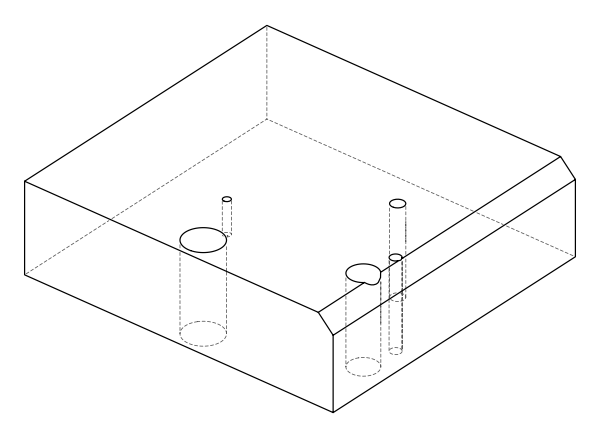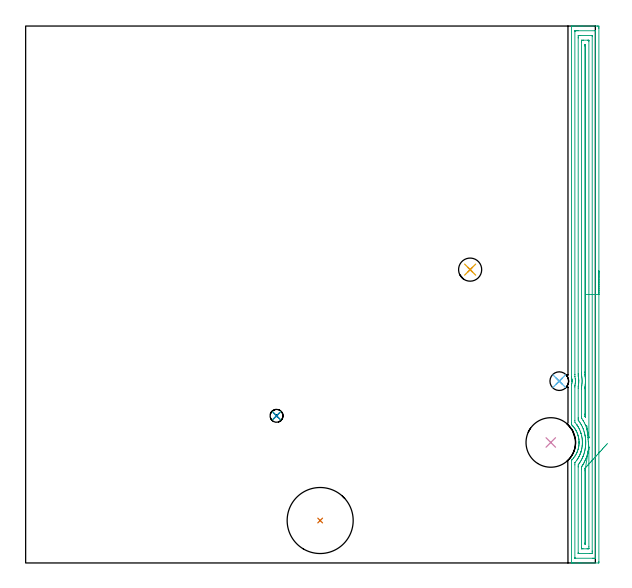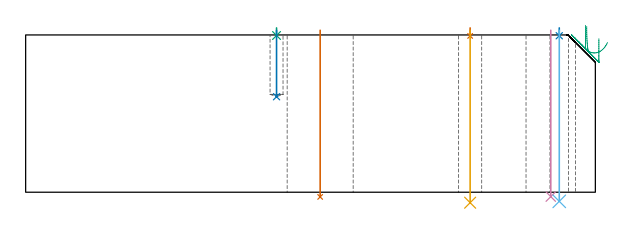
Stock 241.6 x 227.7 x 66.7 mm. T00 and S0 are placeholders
(PLAN: 9 operations, 6 tool changes, 10.6 min)
(1 SPOT_DRILL | STEP1HOLE_1 | NXT0321_9005460120000 | 0.03 min | 1 mm3)
(2 SPOT_DRILL_1 | STEP1HOLE_2 | NXT0321_9005460120000 | 0.03 min | 0 mm3)
(3 SPOT_DRILL_2 | STEP1POCKET | NXT0321_9005460120000 | 0.03 min | 0 mm3)
(4 INDEXABLE_INSERT_DRILL_THROUGH_HOLE_FROM_SOLID | STEP1HOLE | NXT0302_013 | 0.28 min | 23089 mm3)
(5 DRILL_THROUGH_HOLE_INTO_CENTER | STEP1HOLE_1 | UGT0301_212 | 0.29 min | 5021 mm3)
(6 DRILL_THROUGH_HOLE_INTO_CENTER_1 | STEP1HOLE_2 | UGT0301_198 | 0.29 min | 3260 mm3)
(7 INDEXABLE_INSERT_DRILL_THROUGH_HOLE_FROM_SOLID_1 | STEP1HOLE_3 | NXT0302_027 | 0.28 min | 41055 mm3)
(8 DRILL_BLIND_HOLE_INTO_CENTER | STEP1POCKET | NXT0301_026 | 0.11 min | 601 mm3)
(9 AREA_MILL | FG_CHAMFER_SURFACE | UGT0205_001 | 9.29 min | 15278 mm3)
(TOOL NXT0321_9005460120000 | NC Spot Drill, 142deg, 12mm, Carbide, Uncoated | D12 PA142 FL30 Z2)
(TOOL NXT0302_013 | Index. Insert Drill 21mm [880-D2100L25-05] | D21 PA176 FL105 Z2)
(TOOL UGT0301_212 | Twist Drill 9.8 mm | D9.8 PA118 FL83 Z2)
(TOOL UGT0301_198 | Twist Drill 7.9 mm | D7.9 PA118 FL73 Z2)
(TOOL NXT0302_027 | Index. Insert Drill 28mm [880-D2800L32-05] | D28 PA176 FL140 Z2)
(TOOL NXT0301_026 | Carbide Drill 5.5mm [860.1-0550-017A1-MM 2214] | D5.5 PA140 FL28 Z2)
(TOOL UGT0205_001 | Chamfer Mill 20 x 3 x 45 deg. | D20 FL50 Z2)
(OP 1 SPOT_DRILL)
G17 G21 G94 G90
T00 M6
G54
G17 G0 G90 X188.5 Y124.4 S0 M3
G43 Z76.7 H0
G94 G81 G98 Z66.278 F250. R69.7
G80
M5
M2
(OP 2 SPOT_DRILL_1)
G17 G21 G94 G90
T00 M6
G54
G17 G0 G90 X226.3 Y77.1 S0 M3
G43 Z76.7 H0
G94 G81 G98 Z66.36 F250. R69.7
G80
M5
M2
(OP 3 SPOT_DRILL_2)
G17 G21 G94 G90
T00 M6
G54
G17 G0 G90 X106.4 Y62.4 S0 M3
G43 Z76.7 H0
G94 G81 G98 Z66.463 F250. R69.7
G80
M5
M2
(OP 4 INDEXABLE_INSERT_DRILL_THROUGH_HOLE_FROM_SOLID)
G17 G21 G94 G90
T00 M6
G54
G17 G0 G90 X222.7 Y51.1 S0 M3
G43 Z76.7 H1
G94 G81 G98 Z-1.867 F250. R68.7
G80
M5
M2
(OP 5 DRILL_THROUGH_HOLE_INTO_CENTER)
G17 G21 G94 G90
T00 M6
G54
G17 G0 G90 X188.5 Y124.4 S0 M3
G43 Z76.7 H0
G94 G73 G98 Z-4.444 F250. Q8.893 R68.7
G80
M5
M2
(OP 6 DRILL_THROUGH_HOLE_INTO_CENTER_1)
G17 G21 G94 G90
T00 M6
G54
G17 G0 G90 X226.3 Y77.1 S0 M3
G43 Z76.7 H0
G94 G73 G98 Z-3.873 F250. Q7.841 R68.7
G80
M5
M2
(OP 7 INDEXABLE_INSERT_DRILL_THROUGH_HOLE_FROM_SOLID_1)
G17 G21 G94 G90
T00 M6
G54
G17 G0 G90 X124.9 Y18. S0 M3
G43 Z76.7 H1
G94 G81 G98 Z-1.989 F250. R68.7
G80
M5
M2
(OP 8 DRILL_BLIND_HOLE_INTO_CENTER)
G17 G21 G94 G90
T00 M6
G54
G17 G0 G90 X106.4 Y62.4 S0 M3
G43 Z76.7 H1
G94 G81 G98 Z40.5 F250. R68.7
G80
M5
M2
(OP 9 AREA_MILL)
G17 G21 G94 G90
T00 M6
G54
G17 G0 G90 X243.1 Y123.85 S1061 M3
G43 Z76.7 H0
Z65.1
G94 G1 Y123.812 Z64.229 F250.
Y123.698 Z63.364
Y123.509 Z62.512
Y123.247 Z61.68
Y122.913 Z60.874
Y122.51 Z60.1
Y122.042 Z59.364
Y121.51 Z58.672
Y120.921 Z58.029
Y120.278 Z57.44
Y119.586 Z56.909
Y118.85 Z56.44
Y118.076 Z56.037
Y117.27 Z55.703
Y116.438 Z55.441
Y115.587 Z55.252
Y114.722 Z55.138
Y113.85 Z55.1
Y0.596
X243.095 Y0.197 Z55.103
X243.091 Y0.01 Z55.106
X242.9 Y0. Z55.297
X235.531 Z62.664
X234.944 Z63.253
X234.647 Z63.55
X232.878 Z65.317
X232.283 Z65.916
X231.993 Z66.206
X231.83 Y0.001 Z66.369
X231.543 Y0.01 Z66.649
X231.513 Y0.036 Z66.68
X231.504 Y0.049 Z66.69
X231.5 Y0.15 Z66.7
Y43.401
X231.503 Y43.546 Z66.689
X231.544 Y43.595 Z66.651
X231.67 Y43.726 Z66.53
X231.782 Y43.846 Z66.417
X231.947 Y44.022 Z66.253
X232.281 Y44.401 Z65.917
X232.399 Y44.547 Z65.799
X232.729 Y44.99 Z65.47
X233.041 Y45.442 Z65.157
X233.066 Y45.481 Z65.133
X233.161 Y45.636 Z65.038
X233.403 Y46.076 Z64.793
X233.548 Y46.336 Z64.651
X233.762 Y46.781 Z64.437
X233.841 Y46.968 Z64.354
X233.955 Y47.23 Z64.242
X234.04 Y47.445 Z64.157
X234.259 Y48.124 Z63.938
X234.309 Y48.305 Z63.888
X234.383 Y48.57 Z63.816
X234.484 Y49.019 Z63.715
X234.564 Y49.465 Z63.634
X234.587 Y49.643 Z63.609
X234.625 Y49.913 Z63.573
X234.665 Y50.36 Z63.53
X234.672 Y50.535 Z63.517
X234.688 Y50.807 Z63.507
X234.69 Y51.057 Z63.506
Y51.155 Z63.501
X234.691 Y51.254 Z63.503
X234.683 Y51.423 Z63.506
X234.676 Y51.701 Z63.523
X234.64 Y52.149 Z63.558
X234.617 Y52.318 Z63.576
X234.584 Y52.596 Z63.61
X234.569 Y52.681 Z63.624
X234.508 Y53.043 Z63.684
X234.473 Y53.21 Z63.719
X234.433 Y53.419 Z63.767
X234.425 Y53.452 Z63.774
X234.417 Y53.49 Z63.781
X234.372 Y53.656 Z63.821
X234.316 Y53.877 Z63.88
X234.3 Y53.938 Z63.896
X234.25 Y54.102 Z63.944
X234.165 Y54.384 Z64.03
X234.04 Y54.756 Z64.158
X233.937 Y55.018 Z64.261
X233.827 Y55.278 Z64.372
X233.615 Y55.728 Z64.582
X233.533 Y55.885 Z64.663
X233.467 Y56.014 Z64.73
X233.386 Y56.172 Z64.812
X233.162 Y56.565 Z65.038
X233.083 Y56.689 Z65.117
X233.002 Y56.818 Z65.198
X232.836 Y57.067 Z65.364
X232.564 Y57.437 Z65.634
X232.282 Y57.799 Z65.917
X232.144 Y57.961 Z66.056
X232.003 Y58.115 Z66.197
X231.769 Y58.369 Z66.43
X231.586 Y58.561 Z66.612
X231.506 Y58.647 Z66.692
X231.5 Y59.452 Z66.7
X231.503 Y75.508 Z66.697
X231.509 Y75.683 Z66.689
X231.516 Y75.737 Z66.682
X231.529 Y75.812 Z66.668
X231.571 Y75.968 Z66.627
X231.655 Y76.289 Z66.542
X231.724 Y76.74 Z66.472
X231.738 Y76.936 Z66.453
X231.742 Y76.964 Z66.452
X231.746 Y77.018 Z66.453
X231.748 Y77.075 Z66.451
X231.747 Y77.113 Z66.452
X231.745 Y77.187
X231.737 Y77.288 Z66.455
X231.732 Y77.411 Z66.464
X231.719 Y77.55 Z66.481
X231.71 Y77.634 Z66.49
X231.67 Y77.86 Z66.528
X231.618 Y78.084 Z66.578
X231.541 Y78.352 Z66.654
X231.504 Y78.471 Z66.683
X231.503 Y78.529 Z66.685
X231.501 Y78.937 Z66.696
X231.502 Y79.036 Z66.698
Y79.064
X231.5 Y227.55 Z66.7
X231.502 Y227.692 Z66.688
X231.517 Y227.7 Z66.673
X231.832 Z66.367
X232.283 Z65.916
X232.878 Z65.317
X234.944 Z63.253
X235.531 Z62.664
X236.122 Z62.073
X242.313 Z55.884
X242.607 Y227.697 Z55.591
X243.091 Y227.691 Z55.106
X243.094 Y227.596 Z55.104
X243.098 Y227.104 Z55.102
X243.1 Y226.607 Z55.1
Y113.85
X241.686 Z56.514
Y2.379
X241.684 Y2.166 Z56.516
X241.681 Y2.059 Z56.519
X241.679 Y2.015 Z56.521
X241.59 Y2.01 Z56.61
X241.212 Y2.002 Z56.988
X240.838 Y2.001 Z57.362
X240.329 Y2. Z57.871
X233.254 Z64.946
X233.032 Y2.003 Z65.168
X232.936 Y2.008 Z65.264
X232.922 Y2.01 Z65.278
X232.92 Y2.023 Z65.28
X232.917 Y2.067 Z65.283
X232.915 Y2.159 Z65.285
X232.914 Y41.617 Z65.286
X232.92 Y42.467 Z65.28
X232.921 Y42.509 Z65.279
X233.643 Y43.46 Z64.557
X233.668 Y43.495 Z64.532
X233.762 Y43.629 Z64.438
X234.029 Y44.023 Z64.171
X234.201 Y44.292 Z63.999
X234.364 Y44.577 Z63.836
X234.647 Y45.078 Z63.553
X234.684 Y45.147 Z63.516
X234.702 Y45.184 Z63.498
X234.967 Y45.753 Z63.233
X235.11 Y46.076 Z63.09
X235.183 Y46.251 Z63.017
X235.232 Y46.378 Z62.968
X235.441 Y46.968 Z62.759
X235.454 Y47.007 Z62.746
X235.463 Y47.036 Z62.737
X235.531 Y47.251 Z62.669
X235.663 Y47.726 Z62.537
X235.698 Y47.859 Z62.502
X235.833 Y48.447 Z62.367
X235.889 Y48.751 Z62.311
X235.963 Y49.207 Z62.237
X236.02 Y49.643 Z62.18
X236.041 Y49.832 Z62.159
X236.055 Y50.006 Z62.145
X236.088 Y50.535 Z62.112
X236.101 Y50.773 Z62.099
X236.102 Y50.851 Z62.098
X236.097 Y51.426 Z62.103
X236.084 Y51.761 Z62.116
X236.044 Y52.318 Z62.156
X235.997 Y52.74 Z62.203
X235.93 Y53.21 Z62.27
X235.819 Y53.812 Z62.381
X235.757 Y54.102 Z62.443
X235.531 Y54.96 Z62.669
X235.521 Y54.994 Z62.679
X235.517 Y55.008 Z62.683
X235.34 Y55.528 Z62.86
X235.207 Y55.885 Z62.993
X234.971 Y56.45 Z63.229
X234.814 Y56.777 Z63.386
X234.647 Y57.114 Z63.553
X234.453 Y57.474 Z63.747
X234.344 Y57.669 Z63.856
X234.221 Y57.874 Z63.979
X233.822 Y58.5 Z64.378
X233.778 Y58.561 Z64.422
X233.762 Y58.582 Z64.438
X232.921 Y59.671 Z65.279
X232.915 Y60.344 Z65.285
X232.917 Y74.612 Z65.283
X232.92 Y75.038 Z65.28
X232.923 Y75.251 Z65.277
X232.927 Y75.354 Z65.273
X233.033 Y75.871 Z65.167
X233.082 Y76.19 Z65.118
X233.112 Y76.396 Z65.088
X233.155 Y77.008 Z65.045
X233.152 Y77.288 Z65.048
X233.135 Y77.599 Z65.065
X233.099 Y77.957 Z65.101
X233.064 Y78.179 Z65.136
X232.923 Y79.025 Z65.277
X232.921 Y79.071 Z65.279
X232.916 Y79.924 Z65.284
Y79.963
X232.914 Y225.321 Z65.286
X232.916 Y225.534 Z65.284
X232.919 Y225.641 Z65.281
X232.921 Y225.685 Z65.279
X233.01 Y225.69 Z65.19
X233.388 Y225.698 Z64.812
X233.762 Y225.699 Z64.438
X234.27 Y225.7 Z63.93
X241.346 Z56.854
X241.567 Y225.697 Z56.633
X241.664 Y225.692 Z56.536
X241.678 Y225.69 Z56.522
X241.68 Y225.677 Z56.52
X241.683 Y225.633 Z56.517
X241.685 Y225.541 Z56.515
X241.686 Y113.85 Z56.514
X240.271 Z57.929
Y5.055
X240.27 Y4.735 Z57.93
X240.266 Y4.163 Z57.934
X240.264 Y4.012 Z57.936
X240.111 Y4.004 Z58.089
X239.953 Y4.002 Z58.247
X239.23 Y4. Z58.97
X234.647 Y4.001 Z63.553
X234.485 Y4.003 Z63.715
X234.378 Y4.007 Z63.822
X234.342 Y4.01 Z63.858
X234.335 Y4.021 Z63.865
X234.333 Y4.057 Z63.867
X234.33 Y4.163 Z63.87
X234.329 Y4.483 Z63.871
Y40.725
X234.331 Y41.044 Z63.869
X234.335 Y41.617 Z63.865
X234.466 Y41.8 Z63.734
X234.647 Y42.053 Z63.553
X234.834 Y42.32 Z63.366
X234.963 Y42.509 Z63.237
X235.188 Y42.855 Z63.012
X235.531 Y43.428 Z62.669
X235.83 Y43.99 Z62.37
X235.978 Y44.292 Z62.222
X236.119 Y44.591 Z62.081
X236.386 Y45.184 Z61.814
X236.395 Y45.205 Z61.805
X236.415 Y45.257 Z61.785
X236.628 Y45.862 Z61.572
X236.7 Y46.076 Z61.5
X236.846 Y46.534 Z61.354
X236.97 Y46.968 Z61.23
X237.04 Y47.23 Z61.16
X237.187 Y47.859 Z61.013
X237.206 Y47.954 Z60.994
X237.3 Y48.464 Z60.9
X237.34 Y48.711 Z60.86
X237.345 Y48.751 Z60.855
X237.435 Y49.507 Z60.765
X237.447 Y49.643 Z60.753
X237.495 Y50.338 Z60.705
X237.504 Y50.535 Z60.696
X237.512 Y51.213 Z60.688
X237.511 Y51.426 Z60.689
X237.478 Y52.138 Z60.722
X237.465 Y52.318 Z60.735
X237.389 Y53.12 Z60.811
X237.377 Y53.21 Z60.823
X237.3 Y53.741 Z60.9
X237.233 Y54.102 Z60.967
X237.217 Y54.185 Z60.983
X237.121 Y54.631 Z61.079
X237.03 Y54.994 Z61.17
X236.932 Y55.364 Z61.268
X236.781 Y55.885 Z61.419
X236.518 Y56.674 Z61.682
X236.479 Y56.777 Z61.721
X236.415 Y56.935 Z61.785
X236.092 Y57.669 Z62.108
X235.787 Y58.303 Z62.413
X235.649 Y58.561 Z62.551
X235.531 Y58.774 Z62.669
X235.281 Y59.199 Z62.919
X235.116 Y59.452 Z63.084
X234.647 Y60.14 Z63.553
X234.503 Y60.344 Z63.697
X234.419 Y60.467 Z63.781
X234.336 Y60.589 Z63.864
X234.334 Y60.66 Z63.866
X234.33 Y61.236 Z63.87
X234.329 Y61.556 Z63.871
X234.332 Y74.038 Z63.868
X234.335 Y74.612 Z63.865
X234.337 Y74.924 Z63.863
X234.428 Y75.504 Z63.772
X234.456 Y75.696 Z63.744
X234.501 Y76.021 Z63.699
X234.537 Y76.396 Z63.663
X234.545 Y76.499 Z63.655
X234.566 Y76.879 Z63.634
X234.569 Y77.288 Z63.631
X234.568 Y77.367 Z63.632
X234.543 Y77.781 Z63.657
X234.505 Y78.179 Z63.695
X234.486 Y78.341 Z63.714
X234.372 Y79.071 Z63.828
X234.349 Y79.227 Z63.851
X234.338 Y79.383 Z63.862
X234.333 Y79.963 Z63.867
X234.331 Y80.281 Z63.869
X234.329 Y222.645 Z63.871
X234.33 Y222.965 Z63.87
X234.334 Y223.537 Z63.866
X234.336 Y223.688 Z63.865
X234.489 Y223.696 Z63.711
X234.647 Y223.698 Z63.553
X235.37 Y223.7 Z62.83
X239.953 Y223.699 Z58.247
X240.115 Y223.697 Z58.085
X240.222 Y223.693 Z57.978
X240.258 Y223.69 Z57.942
X240.265 Y223.679 Z57.935
X240.267 Y223.644 Z57.933
X240.27 Y223.537 Z57.93
X240.271 Y223.217 Z57.929
Y113.85
X238.857 Z59.343
Y53.424
X238.853 Y53.21 Z59.347
X238.85 Y53.125 Z59.35
X238.839 Y52.993 Z59.361
X238.817 Y53.17 Z59.383
X238.812 Y53.21 Z59.388
X238.786 Y53.449 Z59.414
X238.779 Y53.502 Z59.421
X238.688 Y54.102 Z59.512
X238.661 Y54.265 Z59.539
X238.607 Y54.568 Z59.593
X238.52 Y54.994 Z59.68
X238.455 Y55.296 Z59.745
X238.354 Y55.715 Z59.846
X238.308 Y55.885 Z59.892
X238.184 Y56.33 Z60.016
X238.047 Y56.777 Z60.153
X237.983 Y56.981 Z60.217
X237.74 Y57.669 Z60.46
X237.428 Y58.432 Z60.772
X237.371 Y58.561 Z60.829
X237.3 Y58.718 Z60.9
X236.938 Y59.452 Z61.262
X236.509 Y60.25 Z61.691
X236.454 Y60.344 Z61.746
X236.415 Y60.406 Z61.785
X235.875 Y61.236 Z62.325
X235.766 Y61.407 Z62.434
X235.75 Y61.451 Z62.45
X235.747 Y61.491 Z62.453
X235.745 Y61.575 Z62.455
X235.743 Y61.914 Z62.457
Y62.128
X235.746 Y73.721 Z62.454
X235.749 Y74.392 Z62.451
X235.752 Y74.612 Z62.448
X235.83 Y75.202 Z62.37
X235.869 Y75.504 Z62.331
X235.924 Y76. Z62.276
X235.954 Y76.396 Z62.246
X235.98 Y76.835 Z62.22
Y77.288
X235.963 Y77.744 Z62.237
X235.932 Y78.179 Z62.268
X235.874 Y78.725 Z62.326
X235.823 Y79.071 Z62.377
X235.775 Y79.399 Z62.425
X235.752 Y79.58 Z62.448
X235.748 Y79.744 Z62.452
X235.746 Y79.963 Z62.454
X235.745 Y80.639 Z62.455
Y80.855
X235.743 Y220.862 Z62.457
X235.745 Y221.538 Z62.455
X235.747 Y221.637 Z62.453
X235.749 Y221.687 Z62.451
X235.793 Y221.69 Z62.407
X236. Y221.695 Z62.2
X236.415 Y221.7 Z61.785
X236.469 Z61.731
X238.238 Z59.962
X238.615 Y221.696 Z59.585
X238.803 Y221.692 Z59.397
X238.845 Y221.69 Z59.355
X238.85 Y221.662 Z59.35
X238.852 Y221.605 Z59.348
X238.857 Y221.076 Z59.343
Y113.85
X237.443 Z60.757
Y62.128
X237.442 Y61.985 Z60.758
X237.438 Y61.84 Z60.762
X237.437 Y61.818 Z60.763
X237.411 Y61.85 Z60.789
X237.351 Y61.931 Z60.849
X237.3 Y62.005 Z60.9
X237.222 Y62.128 Z60.978
X237.183 Y62.195 Z61.017
X237.164 Y62.239 Z61.036
X237.162 Y62.267 Z61.038
X237.158 Y63.019 Z61.042
Y63.163
X237.16 Y73.861 Z61.04
X237.165 Y74.237 Z61.035
X237.169 Y74.423 Z61.031
X237.191 Y74.612 Z61.009
X237.204 Y74.71 Z60.996
X237.3 Y75.433 Z60.9
X237.307 Y75.497 Z60.893
X237.308 Y75.504 Z60.892
X237.339 Y75.877 Z60.861
X237.374 Y76.321 Z60.826
X237.378 Y76.396 Z60.822
X237.392 Y76.722 Z60.808
X237.398 Y77.033 Z60.802
X237.4 Y77.187 Z60.8
X237.398 Y77.288 Z60.802
X237.391 Y77.476 Z60.809
X237.363 Y78.116 Z60.837
X237.358 Y78.179 Z60.842
X237.3 Y78.831 Z60.9
X237.273 Y79.071 Z60.927
X237.269 Y79.102 Z60.931
X237.197 Y79.572 Z61.003
X237.166 Y79.777 Z61.034
X237.162 Y79.963 Z61.038
X237.16 Y80.104 Z61.04
X237.159 Y80.855 Z61.041
Y80.997
X237.157 Y219.222 Z61.043
X237.159 Y219.367 Z61.041
X237.164 Y219.654 Z61.036
X237.171 Y219.691 Z61.029
X237.185 Y219.694 Z61.015
X237.223 Y219.697 Z60.977
X237.3 Z60.9
X237.388 Y219.694 Z60.812
X237.435 Y219.69 Z60.765
X237.438 Y219.511 Z60.762
X237.442 Y219.223 Z60.758
X237.443 Y219.078 Z60.757
Y218.934
Y113.85
Y112.978 Z60.795
Y112.114 Z60.909
Y111.262 Z61.098
Y110.43 Z61.36
Y109.624 Z61.694
Y108.85 Z62.097
Y108.114 Z62.565
Y107.422 Z63.097
Y106.779 Z63.686
Y106.19 Z64.329
Y105.659 Z65.021
Y105.19 Z65.757
Y104.787 Z66.531
Y104.453 Z67.337
Y104.191 Z68.169
Y104.002 Z69.02
Y103.888 Z69.885
Y103.85 Z70.757
G0 Z76.7
X237.941 Y58.065
Z70.31
G1 X237.936 Y58.114 Z69.439
X237.938 Y58.087 Z68.567
X237.949 Y57.985 Z67.7
X237.967 Y57.808 Z66.846
X237.992 Y57.558 Z66.011
X238.024 Y57.236 Z65.201
X238.064 Y56.845 Z64.422
X238.11 Y56.388 Z63.68
X238.162 Y55.868 Z62.981
X238.221 Y55.29 Z62.331
X238.284 Y54.657 Z61.733
X238.353 Y53.976 Z61.193
X238.426 Y53.249 Z60.715
X238.503 Y52.485 Z60.303
X238.584 Y51.687 Z59.959
X238.667 Y50.863 Z59.686
X238.752 Y50.018 Z59.486
X238.839 Y49.159 Z59.361
X238.85 Y49.045 Z59.35
X238.854 Y48.968 Z59.346
X238.856 Y48.751 Z59.344
X238.857 Y48.301 Z59.343
Y48.073
Y6.838
X238.855 Y6.162 Z59.345
X238.853 Y6.063 Z59.347
X238.851 Y6.013 Z59.349
X238.807 Y6.01 Z59.393
X238.6 Y6.005 Z59.6
X238.184 Y6. Z60.016
X238.131 Z60.069
X236.362 Z61.838
X235.985 Y6.004 Z62.215
X235.796 Y6.008 Z62.404
X235.755 Y6.01 Z62.445
X235.75 Y6.038 Z62.45
X235.748 Y6.095 Z62.452
X235.743 Y6.624 Z62.457
Y39.834
X235.745 Y40.51 Z62.455
X235.748 Y40.725 Z62.452
X235.75 Y40.764 Z62.45
X235.773 Y40.802 Z62.427
X235.819 Y40.875 Z62.381
X235.895 Y40.989 Z62.305
X235.998 Y41.146 Z62.202
X236.305 Y41.617 Z61.895
X236.347 Y41.686 Z61.853
X236.415 Y41.802 Z61.785
X236.67 Y42.253 Z61.53
X236.811 Y42.509 Z61.389
X236.982 Y42.829 Z61.218
X237.265 Y43.401 Z60.935
X237.277 Y43.424 Z60.924
X237.3 Y43.475 Z60.9
X237.544 Y44.046 Z60.656
X237.648 Y44.292 Z60.552
X237.792 Y44.688 Z60.408
X237.968 Y45.184 Z60.232
X238.022 Y45.348 Z60.178
X238.184 Y45.858 Z60.016
X238.233 Y46.027 Z59.967
X238.246 Y46.076 Z59.954
X238.363 Y46.522 Z59.837
X238.416 Y46.734 Z59.784
X238.471 Y46.968 Z59.729
X238.52 Y47.195 Z59.68
X238.575 Y47.466 Z59.625
X238.648 Y47.859 Z59.552
X238.69 Y48.103 Z59.51
X238.708 Y48.223 Z59.492
X238.782 Y48.751 Z59.418
X238.788 Y48.796 Z59.412
X238.816 Y49.007 Z59.384
X238.82 Y49.039 Z59.38
X238.839 Y49.159 Z59.361
X237.438 Y40.398 Z60.762
X237.439 Z60.761
X237.441 Y40.349 Z60.759
X237.443 Y40.266 Z60.758
Y39.978 Z60.757
Y8.478
X237.441 Y8.333 Z60.759
X237.436 Y8.046 Z60.764
X237.429 Y8.009 Z60.771
X237.415 Y8.006 Z60.785
X237.377 Y8.002 Z60.823
X237.3 Z60.9
X237.212 Y8.006 Z60.988
X237.165 Y8.01 Z61.035
X237.161 Y8.189 Z61.039
X237.158 Y8.477 Z61.042
X237.157 Y39.085 Z61.043
X237.164 Y39.834 Z61.036
X237.168 Y39.967 Z61.032
X237.3 Y40.184 Z60.9
X237.363 Y40.286 Z60.837
X237.43 Y40.389 Z60.77
X237.438 Y40.398 Z60.762
X237.938 Y40.95 Z60.307
X238.463 Y41.529 Z59.92
X239.009 Y42.131 Z59.602
X239.571 Y42.751 Z59.355
X240.145 Y43.384 Z59.183
X240.728 Y44.027 Z59.086
X241.314 Y44.673 Z59.065
X241.898 Y45.318 Z59.12
X242.478 Y45.957 Z59.251
X243.047 Y46.585 Z59.456
X243.603 Y47.197 Z59.734
X244.14 Y47.789 Z60.084
X244.654 Y48.357 Z60.501
X245.142 Y48.895 Z60.984
X245.6 Y49.4 Z61.529
X246.024 Y49.868 Z62.13
X246.412 Y50.295 Z62.785
X246.759 Y50.679 Z63.487
G0 Z76.7
M5
M2
